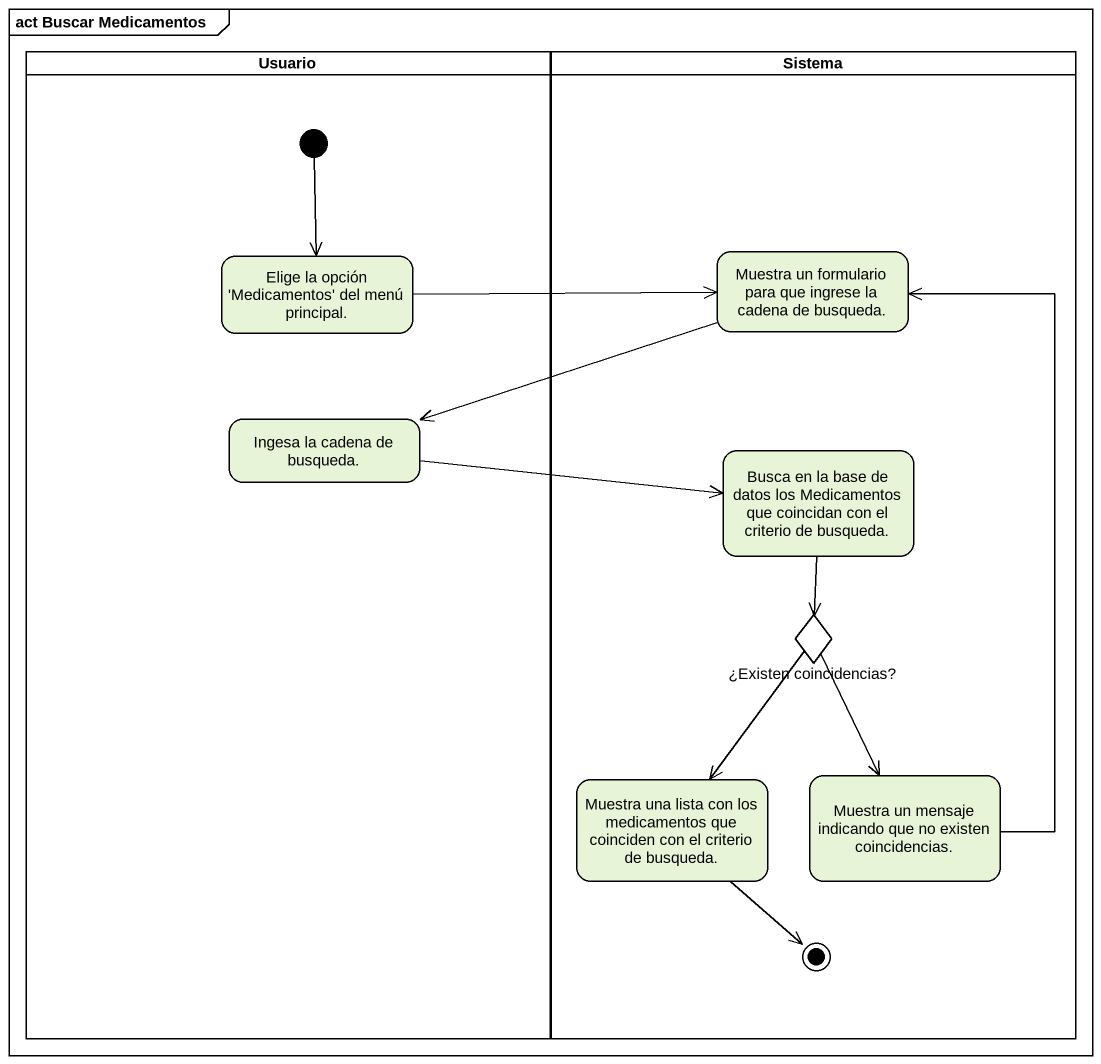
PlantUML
@startuml
mainframe act Buscar Medicamentos
hide empty description
state Usuario <<partition>> {
  state "Elige la opción 'Medicamentos' del menú principal." as Elige_la_opción
  state "Ingesa la cadena de busqueda." as Ingesa_la_cadena_de_busqueda
  [*] --> Elige_la_opción
}
state Sistema <<partition>> {
  state "Muestra un formulario para que ingrese la cadena de busqueda." as Muestra_un_formulario_para
  state "Busca en la base de datos los Medicamentos que coincidan con el criterio de busqueda." as Busca_en_la_base_de_datos
  state "¿Existen coincidencias?" as Existen_coincidencias <<choice>>
  state "Muestra una lista con los medicamentos que coinciden con el criterio de busqueda." as Muestra_una_lista_con_los
  state "Muestra un mensaje indicando que no existen coincidencias." as Muestra_un_mensaje
  Muestra_una_lista_con_los --> [*]
}
Muestra_un_formulario_para -left-> Ingesa_la_cadena_de_busqueda
Elige_la_opción -right-> Muestra_un_formulario_para
Ingesa_la_cadena_de_busqueda -right-> Busca_en_la_base_de_datos
Busca_en_la_base_de_datos --> Existen_coincidencias
Existen_coincidencias --> Muestra_una_lista_con_los
Existen_coincidencias --> Muestra_un_mensaje
Muestra_un_mensaje -up-> Muestra_un_formulario_para
@enduml
